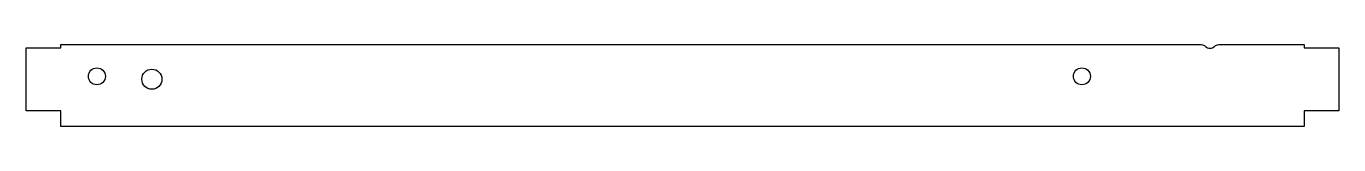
# Model space of a CAD drawing. Header units: millimetres. Extents: x -186 to 23, y -144 to -131.
import ezdxf

# ---------------------------------------------------------------- set-up
doc = ezdxf.new("R2010")
doc.units = ezdxf.units.MM
doc.layers.get('0').update_dxf_attribs({"linetype": 'CONTINUOUS'})

msp = doc.modelspace()

# ---------------------------------------------------------------- linework, layer by layer
msp.add_lwpolyline([(3.21, -131.23, -0.198912), (3.91, -130.94), (17.5, -130.94), (17.5, -131.44), (23, -131.44), (23, -141.44), (17.5, -141.44), (17.5, -143.94), (-180.46, -143.94), (-180.46, -141.44), (-185.96, -141.44), (-185.96, -131.44), (-180.46, -131.44), (-180.46, -130.94), (1.09, -130.94, -0.198912), (1.79, -131.23, 0.414214)], format="xyb", close=True)
for centre, radius in [((-174.71, -135.98), 1.35), ((-165.96, -136.44), 1.6), ((-17.89, -135.98), 1.35)]:
    msp.add_circle(centre, radius)

doc.saveas('drawing.dxf')
